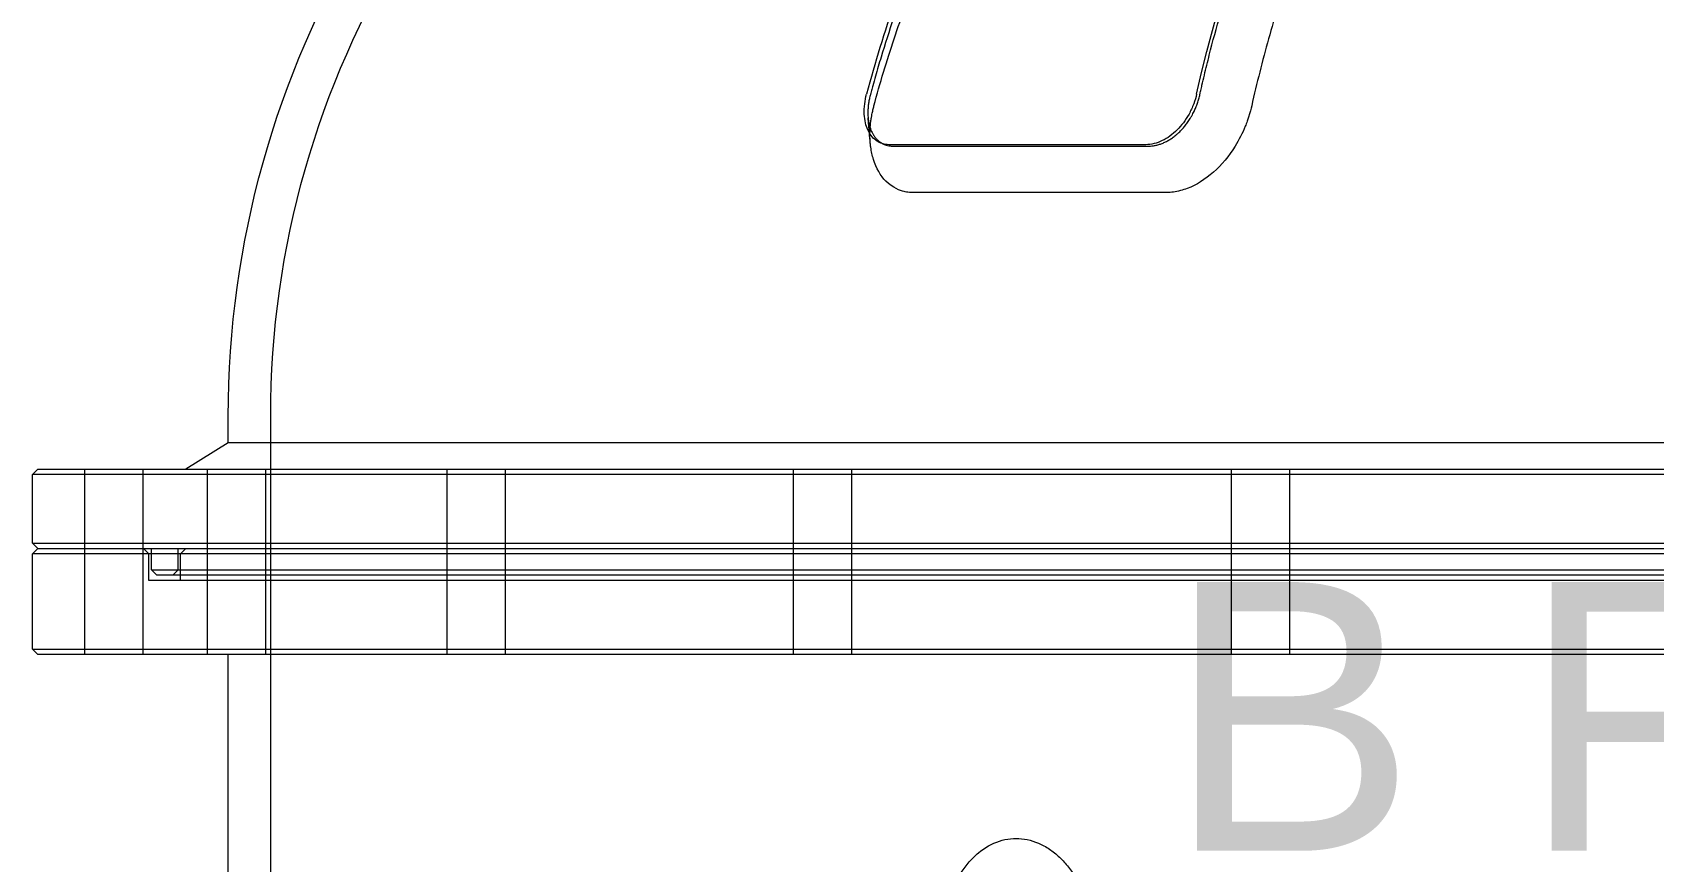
# Model space of a CAD drawing. Header units: millimetres. Extents: x -6314 to 11113, y -129 to 3675.
# Drawn here: x 859.7 to 927.1, y 2918.6 to 2953.1 of the extents above; entities that cross this region are included whole.
import ezdxf

# ---------------------------------------------------------------- set-up
doc = ezdxf.new("R2010")
doc.units = ezdxf.units.MM
doc.layers.add('Equipment', color=123, linetype='Continuous')

# ---------------------------------------------------------------- blocks, each defined once
blk = doc.blocks.new('A$C22f65225')
at = {"layer": 'Equipment', "linetype": 'Continuous', "lineweight": 0, "extrusion": (0, 1, 0)}
for p, q in [((-66.937, 237.254), (-76.644, 237.254)), ((-101.6, 226), (-101.6, 227)), ((-100, 122), (-100, 227)), ((-101.6, 226), (-103.2, 225)), ((0, 226), (-101.6, 226)), ((-108.8, 225), (-109, 224.8)), ((0, 224.8), (-109, 224.8)), ((-109, 222.2), (-109, 224.8)), ((-108.8, 225), (0, 225)), ((-107.017, 218), (-107.017, 225)), ((-104.817, 218), (-104.817, 225)), ((-102.388, 218), (-102.388, 225)), ((-100.188, 218), (-100.188, 225)), ((-93.332, 218), (-93.332, 225)), ((-91.132, 218), (-91.132, 225)), ((-80.245, 218), (-80.245, 225)), ((-78.045, 218), (-78.045, 225)), ((-63.699, 218), (-63.699, 225)), ((-61.499, 218), (-61.499, 225)), ((-109, 222.2), (0, 222.2)), ((-108.8, 222), (-109, 222.2)), ((-108.8, 222), (-109, 221.8)), ((0, 221.8), (-109, 221.8)), ((-109, 218.2), (-109, 221.8)), ((-108.8, 222), (0, 222)), ((-104.6, 221.8), (-104.8, 222)), ((-104.6, 220.8), (-104.6, 221.8)), ((-104.5, 221.2), (-104.5, 222)), ((-103.5, 221.2), (-103.5, 222)), ((-103.2, 222), (-103.4, 221.8)), ((-103.4, 220.8), (-103.4, 221.8)), ((-104.5, 221.2), (0, 221.2)), ((-104.3, 221), (-104.5, 221.2)), ((-103.5, 221.2), (-103.7, 221)), ((0, 220.8), (-104.6, 220.8)), ((0, 221), (-104.3, 221)), ((-109, 218.2), (0, 218.2)), ((-108.8, 218), (-109, 218.2)), ((0, 218), (-108.8, 218)), ((-101.6, 155.951), (-101.6, 218))]:
    blk.add_line(p, q, dxfattribs=at)
at = {"layer": 'Equipment', "linetype": 'Continuous', "lineweight": 0, "extrusion": (0, 0, -1)}
for radius, end in [(35.6, 61.86552), (34, 63.01074)]:
    blk.add_arc((66, 227), radius, 0, end, dxfattribs=at)
blk.add_ellipse((-42.424, 227), major_axis=(0, 37.2), ratio=0.642788, start_param=-1.237608, end_param=-0.506999, dxfattribs=at)
at = {"layer": 'Equipment', "linetype": 'Continuous', "lineweight": 0}
blk.add_ellipse((-50.559, 227), major_axis=(0, -37.2), ratio=0.766044, start_param=-2.105973, end_param=-1.903985, dxfattribs=at)
for points, knots in [([(-64.906, 239.115), (-64.904, 239.124), (-64.898, 239.147), (-64.892, 239.178), (-64.888, 239.194), (-64.877, 239.243), (-64.87, 239.276), (-64.848, 239.369), (-64.834, 239.433), (-64.79, 239.625), (-64.76, 239.752), (-64.669, 240.132), (-64.606, 240.387), (-64.411, 241.154), (-64.271, 241.671), (-63.821, 243.225), (-63.494, 244.228), (-62.427, 247.167), (-61.602, 249.022), (-59.745, 252.476), (-58.717, 254.067), (-57.046, 256.221), (-56.469, 256.898), (-55.57, 257.856), (-55.268, 258.163), (-54.81, 258.604), (-54.657, 258.748), (-54.429, 258.957), (-54.353, 259.026), (-54.238, 259.129), (-54.199, 259.163), (-54.122, 259.232), (-54.083, 259.265), (-54.045, 259.299)], [-6.535212, -6.535212, -6.535212, -6.535212, -6.524995, -6.524995, -6.513617, -6.513617, -6.489626, -6.489626, -6.438191, -6.438191, -6.335232, -6.335232, -6.130484, -6.130484, -5.713247, -5.713247, -4.898701, -4.898701, -3.268285, -3.268285, -1.63806, -1.63806, -0.823543, -0.823543, -0.411814, -0.411814, -0.20734, -0.20734, -0.104309, -0.104309, -0.052795, -0.052795, -0.000647, -0.000647, -0.000647, -0.000647]), ([(-65.321, 258.602), (-66.02, 258.046), (-66.698, 257.452), (-68.013, 256.19), (-68.65, 255.521), (-70.492, 253.41), (-71.625, 251.867), (-73.674, 248.542), (-74.587, 246.768), (-75.773, 243.966), (-76.136, 243.013), (-76.639, 241.535), (-76.796, 241.044), (-77.013, 240.325), (-77.084, 240.083), (-77.187, 239.719), (-77.221, 239.598), (-77.271, 239.417), (-77.287, 239.356), (-77.311, 239.266), (-77.319, 239.238), (-77.332, 239.19), (-77.336, 239.174), (-77.343, 239.147), (-77.349, 239.124), (-77.352, 239.115)], [0.000643, 0.000643, 0.000643, 0.000643, 0.839084, 0.839084, 1.678188, 1.678188, 3.357295, 3.357295, 5.036616, 5.036616, 5.875735, 5.875735, 6.306821, 6.306821, 6.516145, 6.516145, 6.619498, 6.619498, 6.671131, 6.671131, 6.696591, 6.696591, 6.708264, 6.708264, 6.718102, 6.718102, 6.718102, 6.718102]), ([(-52.498, 258.075), (-52.751, 257.855), (-53.005, 257.624), (-53.252, 257.389), (-53.501, 257.154), (-53.747, 256.91), (-53.99, 256.659), (-54.232, 256.408), (-54.472, 256.15), (-54.708, 255.886), (-54.944, 255.621), (-55.179, 255.348), (-55.407, 255.07), (-55.636, 254.793), (-55.865, 254.504), (-56.086, 254.214), (-56.307, 253.924), (-56.531, 253.62), (-56.743, 253.318), (-56.956, 253.016), (-57.174, 252.696), (-57.378, 252.384), (-57.582, 252.072), (-57.792, 251.738), (-57.989, 251.412), (-58.187, 251.086), (-58.387, 250.743), (-58.576, 250.405), (-58.766, 250.067), (-58.956, 249.714), (-59.138, 249.364), (-59.32, 249.013), (-59.501, 248.652), (-59.674, 248.29), (-59.848, 247.928), (-60.018, 247.558), (-60.183, 247.185), (-60.349, 246.812), (-60.509, 246.433), (-60.665, 246.05), (-60.821, 245.668), (-60.973, 245.279), (-61.119, 244.888), (-61.264, 244.498), (-61.408, 244.098), (-61.543, 243.7), (-61.679, 243.303), (-61.813, 242.891), (-61.938, 242.487), (-62.064, 242.084), (-62.189, 241.662), (-62.304, 241.252), (-62.419, 240.843), (-62.532, 240.417), (-62.638, 239.997), (-62.743, 239.581), (-62.844, 239.156), (-62.941, 238.722)], [-0.7847923, -0.7847923, -0.7847923, -0.7847923, -0.7700503, -0.7700503, -0.7700503, -0.7552492, -0.7552492, -0.7552492, -0.740448, -0.740448, -0.740448, -0.7256469, -0.7256469, -0.7256469, -0.7108459, -0.7108459, -0.7108459, -0.696045, -0.696045, -0.696045, -0.681244, -0.681244, -0.681244, -0.6664431, -0.6664431, -0.6664431, -0.6516423, -0.6516423, -0.6516423, -0.6368415, -0.6368415, -0.6368415, -0.6220407, -0.6220407, -0.6220407, -0.60724, -0.60724, -0.60724, -0.5924393, -0.5924393, -0.5924393, -0.5776387, -0.5776387, -0.5776387, -0.562838, -0.562838, -0.562838, -0.5480374, -0.5480374, -0.5480374, -0.5332368, -0.5332368, -0.5332368, -0.5184362, -0.5184362, -0.5184362, -0.5037988, -0.5037988, -0.5037988, -0.5037988]), ([(-77.211, 238.722), (-77.095, 239.156), (-76.974, 239.581), (-76.849, 239.997), (-76.723, 240.417), (-76.588, 240.843), (-76.451, 241.252), (-76.314, 241.662), (-76.165, 242.084), (-76.015, 242.487), (-75.866, 242.891), (-75.706, 243.303), (-75.544, 243.7), (-75.383, 244.098), (-75.212, 244.498), (-75.038, 244.888), (-74.865, 245.279), (-74.684, 245.668), (-74.498, 246.05), (-74.312, 246.433), (-74.121, 246.812), (-73.924, 247.185), (-73.727, 247.558), (-73.524, 247.928), (-73.317, 248.29), (-73.11, 248.652), (-72.895, 249.013), (-72.678, 249.364), (-72.462, 249.714), (-72.235, 250.067), (-72.009, 250.405), (-71.783, 250.743), (-71.544, 251.086), (-71.309, 251.412), (-71.074, 251.738), (-70.823, 252.072), (-70.58, 252.384), (-70.337, 252.696), (-70.078, 253.016), (-69.824, 253.318), (-69.571, 253.62), (-69.304, 253.924), (-69.041, 254.214), (-68.778, 254.504), (-68.505, 254.793), (-68.232, 255.07), (-67.96, 255.348), (-67.68, 255.621), (-67.399, 255.886), (-67.118, 256.15), (-66.832, 256.408), (-66.542, 256.659), (-66.253, 256.91), (-65.959, 257.154), (-65.664, 257.389)], [-0.2662494, -0.2662494, -0.2662494, -0.2662494, -0.2516141, -0.2516141, -0.2516141, -0.2368135, -0.2368135, -0.2368135, -0.2220129, -0.2220129, -0.2220129, -0.2072123, -0.2072123, -0.2072123, -0.1924117, -0.1924117, -0.1924117, -0.177611, -0.177611, -0.177611, -0.1628103, -0.1628103, -0.1628103, -0.1480096, -0.1480096, -0.1480096, -0.1332088, -0.1332088, -0.1332088, -0.118408, -0.118408, -0.118408, -0.1036072, -0.1036072, -0.1036072, -0.0888063, -0.0888063, -0.0888063, -0.0740054, -0.0740054, -0.0740054, -0.0592044, -0.0592044, -0.0592044, -0.0444034, -0.0444034, -0.0444034, -0.0296023, -0.0296023, -0.0296023, -0.0148012, -0.0148012, -0.0148012, 0, 0, 0, 0]), ([(-76.644, 237.254), (-76.819, 237.254), (-76.981, 237.306), (-77.213, 237.472), (-77.344, 237.593), (-77.513, 237.971), (-77.564, 238.169), (-77.581, 238.533), (-77.576, 238.662), (-77.546, 238.917), (-77.522, 239.042), (-77.489, 239.167)], [-2.294682, -2.294682, -2.294682, -2.294682, -1.421906, -1.421906, -0.823613, -0.823613, -0.410358, -0.410358, -0.198314, -0.198314, 0, 0, 0, 0]), ([(-77.352, 239.115), (-77.359, 239.086), (-77.368, 239.05), (-77.373, 239.027), (-77.386, 238.973), (-77.397, 238.918), (-77.406, 238.864), (-77.415, 238.81), (-77.422, 238.756), (-77.428, 238.703), (-77.433, 238.649), (-77.437, 238.596), (-77.439, 238.544), (-77.441, 238.491), (-77.441, 238.439), (-77.44, 238.388), (-77.439, 238.355), (-77.437, 238.322), (-77.434, 238.289), (-77.433, 238.272), (-77.431, 238.255), (-77.429, 238.239), (-77.424, 238.19), (-77.417, 238.142), (-77.408, 238.096), (-77.399, 238.05), (-77.389, 238.004), (-77.377, 237.961), (-77.364, 237.917), (-77.351, 237.875), (-77.335, 237.834), (-77.32, 237.793), (-77.303, 237.754), (-77.284, 237.717), (-77.268, 237.684), (-77.25, 237.652), (-77.231, 237.622), (-77.229, 237.618), (-77.226, 237.614), (-77.224, 237.61), (-77.202, 237.577), (-77.179, 237.545), (-77.155, 237.515), (-77.13, 237.486), (-77.105, 237.458), (-77.078, 237.433), (-77.051, 237.407), (-77.023, 237.383), (-76.994, 237.362), (-76.964, 237.34), (-76.934, 237.321), (-76.903, 237.304), (-76.872, 237.286), (-76.839, 237.271), (-76.806, 237.258), (-76.803, 237.257), (-76.799, 237.255), (-76.795, 237.254)], [0.26783349, 0.26783349, 0.26783349, 0.26783349, 0.268847, 0.268847, 0.268847, 0.27127772, 0.27127772, 0.27127772, 0.27370887, 0.27370887, 0.27370887, 0.27614387, 0.27614387, 0.27614387, 0.27858539, 0.27858539, 0.27858539, 0.28019024, 0.28019024, 0.28019024, 0.28102282, 0.28102282, 0.28102282, 0.2834549, 0.2834549, 0.2834549, 0.2858853, 0.2858853, 0.2858853, 0.28831772, 0.28831772, 0.28831772, 0.29075241, 0.29075241, 0.29075241, 0.29288621, 0.29288621, 0.29288621, 0.29317873, 0.29317873, 0.29317873, 0.29559928, 0.29559928, 0.29559928, 0.29801811, 0.29801811, 0.29801811, 0.30043941, 0.30043941, 0.30043941, 0.3028612, 0.3028612, 0.3028612, 0.30527932, 0.30527932, 0.30527932, 0.3055544, 0.3055544, 0.3055544, 0.3055544]), ([(-65.021, 239.167), (-65.048, 239.042), (-65.086, 238.917), (-65.182, 238.663), (-65.241, 238.535), (-65.443, 238.17), (-65.599, 237.972), (-65.933, 237.636), (-66.125, 237.5), (-66.526, 237.307), (-66.737, 237.254), (-66.937, 237.254)], [-1.42867, -1.42867, -1.42867, -1.42867, -1.273313, -1.273313, -1.107217, -1.107217, -0.782269, -0.782269, -0.398996, -0.398996, 0, 0, 0, 0]), ([(-66.822, 237.202), (-66.787, 237.202), (-66.744, 237.205), (-66.715, 237.207), (-66.672, 237.211), (-66.629, 237.218), (-66.585, 237.226), (-66.542, 237.234), (-66.498, 237.245), (-66.455, 237.258), (-66.411, 237.271), (-66.367, 237.286), (-66.323, 237.303), (-66.279, 237.32), (-66.236, 237.34), (-66.192, 237.361), (-66.148, 237.383), (-66.105, 237.406), (-66.062, 237.432), (-66.019, 237.457), (-65.977, 237.485), (-65.935, 237.514), (-65.893, 237.544), (-65.851, 237.576), (-65.81, 237.609), (-65.805, 237.613), (-65.8, 237.618), (-65.794, 237.622), (-65.759, 237.652), (-65.724, 237.683), (-65.69, 237.715), (-65.651, 237.753), (-65.612, 237.792), (-65.575, 237.833), (-65.537, 237.873), (-65.5, 237.916), (-65.465, 237.959), (-65.43, 238.003), (-65.395, 238.048), (-65.362, 238.094), (-65.329, 238.141), (-65.298, 238.188), (-65.267, 238.237), (-65.256, 238.254), (-65.246, 238.272), (-65.235, 238.289), (-65.216, 238.321), (-65.198, 238.354), (-65.18, 238.387), (-65.152, 238.438), (-65.126, 238.49), (-65.102, 238.542), (-65.077, 238.595), (-65.054, 238.648), (-65.033, 238.701), (-65.012, 238.755), (-64.993, 238.809), (-64.975, 238.864), (-64.957, 238.918), (-64.941, 238.972), (-64.927, 239.027), (-64.921, 239.05), (-64.912, 239.086), (-64.906, 239.115)], [0.45832576, 0.45832576, 0.45832576, 0.45832576, 0.45993672, 0.45993672, 0.45993672, 0.46234409, 0.46234409, 0.46234409, 0.46475184, 0.46475184, 0.46475184, 0.46716435, 0.46716435, 0.46716435, 0.46958518, 0.46958518, 0.46958518, 0.47200487, 0.47200487, 0.47200487, 0.47442303, 0.47442303, 0.47442303, 0.47684382, 0.47684382, 0.47684382, 0.47716424, 0.47716424, 0.47716424, 0.47927133, 0.47927133, 0.47927133, 0.48170594, 0.48170594, 0.48170594, 0.48413707, 0.48413707, 0.48413707, 0.48656711, 0.48656711, 0.48656711, 0.48899977, 0.48899977, 0.48899977, 0.48986014, 0.48986014, 0.48986014, 0.49143872, 0.49143872, 0.49143872, 0.49388116, 0.49388116, 0.49388116, 0.4963219, 0.4963219, 0.4963219, 0.49876332, 0.49876332, 0.49876332, 0.50120105, 0.50120105, 0.50120105, 0.50221691, 0.50221691, 0.50221691, 0.50221691]), ([(-77.348, 237.313), (-77.354, 237.385), (-77.358, 237.459), (-77.365, 237.727), (-77.354, 237.925), (-77.322, 238.179), (-77.314, 238.228), (-77.299, 238.319), (-77.293, 238.358), (-77.274, 238.456), (-77.262, 238.51), (-77.244, 238.591), (-77.237, 238.619), (-77.223, 238.676), (-77.216, 238.702), (-77.211, 238.722)], [-6.0093214, -6.0093214, -6.0093214, -6.0093214, -5.9468882, -5.9468882, -5.7868822, -5.7868822, -5.7466257, -5.7466257, -5.7173501, -5.7173501, -5.6719918, -5.6719918, -5.6485124, -5.6485124, -5.6237175, -5.6237175, -5.6237175, -5.6237175]), ([(-62.941, 238.722), (-62.968, 238.603), (-63.005, 238.461), (-63.075, 238.243), (-63.092, 238.194), (-63.134, 238.078), (-63.159, 238.013), (-63.291, 237.689), (-63.419, 237.437), (-63.8, 236.823), (-64.078, 236.489), (-64.698, 235.94), (-65.032, 235.733), (-65.549, 235.536), (-65.722, 235.491), (-65.986, 235.454), (-66.064, 235.448), (-66.234, 235.444), (-66.431, 235.446), (-66.712, 235.446), (-66.822, 235.446), (-67.072, 235.446), (-67.213, 235.446), (-67.999, 235.446), (-68.637, 235.446), (-69.949, 235.446), (-70.624, 235.446), (-72.174, 235.446), (-73.044, 235.446), (-74.384, 235.446), (-74.865, 235.446), (-75.401, 235.446), (-75.463, 235.446), (-75.569, 235.446), (-75.613, 235.446), (-75.765, 235.446), (-75.809, 235.446), (-75.951, 235.458), (-76.019, 235.471), (-76.224, 235.52), (-76.494, 235.608), (-76.965, 236.085), (-77.126, 236.365), (-77.275, 236.844), (-77.309, 236.998), (-77.337, 237.21), (-77.343, 237.261), (-77.348, 237.313)], [-5.623717, -5.623717, -5.623717, -5.623717, -5.434716, -5.434716, -5.377866, -5.377866, -5.303881, -5.303881, -5.008064, -5.008064, -4.541773, -4.541773, -4.076186, -4.076186, -3.83806, -3.83806, -3.722325, -3.722325, -3.59481, -3.59481, -3.512095, -3.512095, -3.404953, -3.404953, -2.913327, -2.913327, -2.379999, -2.379999, -1.668889, -1.668889, -1.262263, -1.262263, -1.209136, -1.209136, -1.171241, -1.171241, -1.078262, -1.078262, -0.927591, -0.927591, -0.513995, -0.513995, -0.186958, -0.186958, -0.044412, -0.044412, -0.00003, -0.00003, -0.00003, -0.00003]), ([(-76.795, 237.254), (-76.766, 237.243), (-76.736, 237.234), (-76.705, 237.226), (-76.67, 237.218), (-76.635, 237.211), (-76.599, 237.207), (-76.575, 237.205), (-76.538, 237.202), (-76.507, 237.202)], [0.305554403, 0.305554403, 0.305554403, 0.305554403, 0.307697078, 0.307697078, 0.307697078, 0.310111323, 0.310111323, 0.310111323, 0.311725312, 0.311725312, 0.311725312, 0.311725312]), ([(-76.507, 237.202), (-76.505, 237.202), (-76.504, 237.202), (-76.492, 237.202), (-76.488, 237.202), (-76.475, 237.202), (-76.467, 237.202), (-76.441, 237.202), (-76.421, 237.202), (-76.375, 237.202), (-76.342, 237.202), (-76.241, 237.202), (-76.174, 237.202), (-75.963, 237.202), (-75.819, 237.202), (-75.585, 237.202), (-75.491, 237.202), (-75.009, 237.202), (-74.619, 237.202), (-73.441, 237.202), (-72.642, 237.202), (-71.015, 237.202), (-70.187, 237.202), (-68.926, 237.202), (-68.503, 237.202), (-67.968, 237.202), (-67.864, 237.202), (-67.603, 237.202), (-67.441, 237.202), (-67.202, 237.202), (-67.125, 237.202), (-67.011, 237.202), (-66.973, 237.202), (-66.921, 237.202), (-66.898, 237.202), (-66.868, 237.202), (-66.859, 237.202), (-66.845, 237.202), (-66.84, 237.202), (-66.826, 237.202), (-66.824, 237.202), (-66.822, 237.202)], [-2.569195, -2.569195, -2.569195, -2.569195, -2.564681, -2.564681, -2.562341, -2.562341, -2.557662, -2.557662, -2.547948, -2.547948, -2.522023, -2.522023, -2.470031, -2.470031, -2.358495, -2.358495, -2.275611, -2.275611, -1.945361, -1.945361, -1.284865, -1.284865, -0.624368, -0.624368, -0.294118, -0.294118, -0.211232, -0.211232, -0.099712, -0.099712, -0.047732, -0.047732, -0.021813, -0.021813, -0.012192, -0.012192, -0.007569, -0.007569, -0.005257, -0.005257, -0.000812, -0.000812, -0.000812, -0.000812]), ([(-68.918, 207), (-68.918, 206.8), (-68.94, 206.4), (-69.007, 206), (-69.071, 205.712), (-69.121, 205.518), (-69.242, 205.14), (-69.356, 204.873), (-69.521, 204.543), (-69.707, 204.225), (-69.916, 203.959), (-70.083, 203.774), (-70.2, 203.654), (-70.45, 203.436), (-70.65, 203.301), (-71.063, 203.075), (-71.353, 202.985), (-71.771, 202.943), (-72.048, 202.941), (-72.335, 203.002), (-72.748, 203.135), (-73.021, 203.288), (-73.385, 203.593), (-73.62, 203.826), (-73.82, 204.097), (-74.094, 204.525), (-74.256, 204.87), (-74.499, 205.608), (-74.582, 206.008), (-74.661, 206.795), (-74.661, 207.205), (-74.582, 207.992), (-74.499, 208.392), (-74.256, 209.13), (-74.094, 209.475), (-73.82, 209.903), (-73.62, 210.174), (-73.385, 210.407), (-73.021, 210.712), (-72.748, 210.865), (-72.335, 210.998), (-72.048, 211.059), (-71.771, 211.057), (-71.353, 211.015), (-71.063, 210.924), (-70.65, 210.699), (-70.45, 210.564), (-70.2, 210.346), (-70.083, 210.225), (-69.916, 210.041), (-69.707, 209.775), (-69.521, 209.457), (-69.356, 209.127), (-69.242, 208.86), (-69.136, 208.529), (-69.084, 208.336), (-69.06, 208.239), (-69.049, 208.189), (-69.049, 208.189), (-69.049, 208.189)], [-1.9533483, -1.9533483, -1.9533483, -1.9533483, -1.9300238, -1.9066984, -1.9066984, -1.8946404, -1.8825824, -1.8584664, -1.8584664, -1.8350885, -1.8117105, -1.8117105, -1.7996403, -1.7875701, -1.7634297, -1.7634297, -1.715239, -1.715239, -1.6916646, -1.6680902, -1.6680902, -1.619465, -1.619465, -1.5958828, -1.5723006, -1.5723006, -1.5246818, -1.5246818, -1.4765941, -1.4765941, -1.4301043, -1.4301043, -1.3820166, -1.3820166, -1.3343978, -1.3343978, -1.3108156, -1.2872334, -1.2872334, -1.2386082, -1.2386082, -1.2150338, -1.1914593, -1.1914593, -1.1432687, -1.1432687, -1.1191282, -1.107058, -1.0949878, -1.0949878, -1.0716099, -1.048232, -1.048232, -1.024116, -1.012058, -1.006029, -1, -1, -0.999969, -0.999969, -0.999969, -0.999969])]:
    blk.add_open_spline(points, degree=3, knots=knots, dxfattribs=at)
for points in [[(-77.381, 237.696), (-77.398, 237.888), (-77.416, 238.08), (-77.433, 238.272)], [(-77.348, 237.313), (-77.359, 237.44), (-77.37, 237.568), (-77.381, 237.696)], [(-76.795, 237.254), (-76.841, 237.271), (-76.886, 237.288), (-76.932, 237.305)]]:
    blk.add_open_spline(points, degree=3, dxfattribs=at)

msp = doc.modelspace()

# ---------------------------------------------------------------- block references
at = {"xscale": 1.1, "yscale": 1.1, "zscale": 1.1}
msp.add_blockref('A$C22f65225', (979.627, 2687.425), dxfattribs=at)

# ---------------------------------------------------------------- texts
at = {"insert": (906.838, 2930.238), "char_height": 11.16639, "width": 635.62703, "attachment_point": 1}
msp.add_mtext('{\\fArial|b0|i0|c0|p34;B Fat Service tank 1  ^J0.5T }', dxfattribs=at)

doc.saveas('drawing.dxf')
